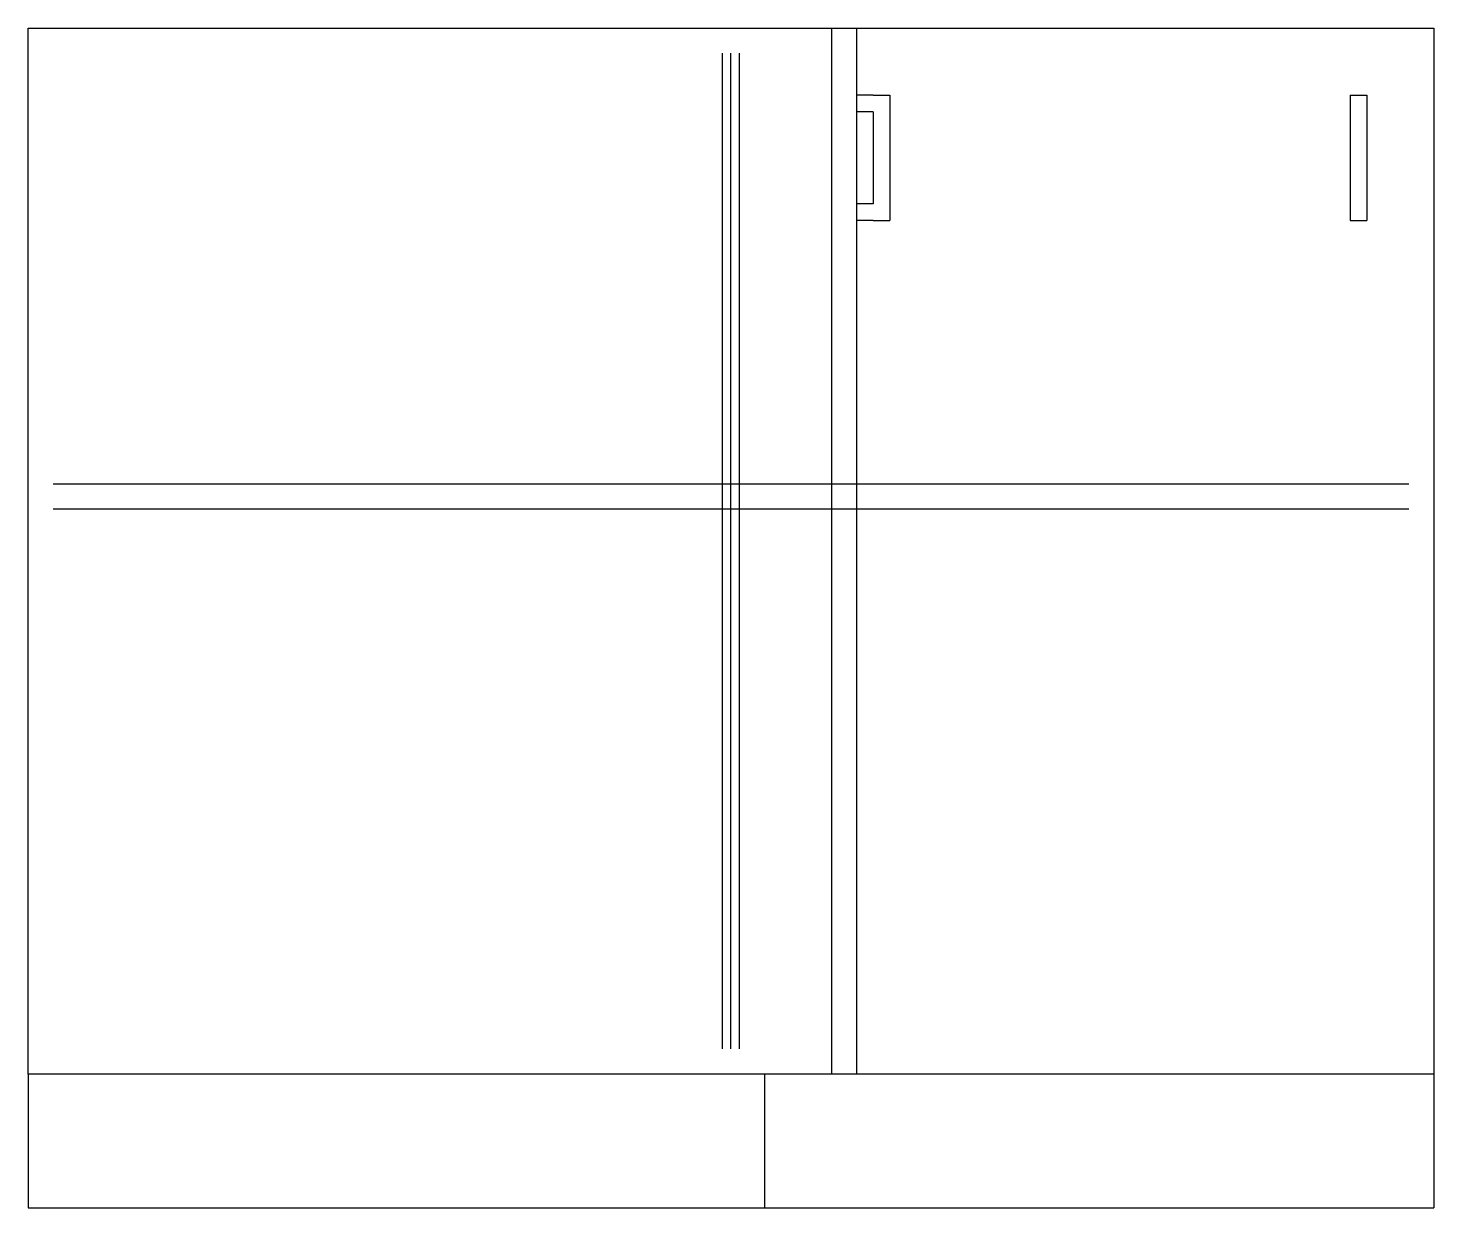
# Model space of a CAD drawing. Extents: x 0 to 42, y 0 to 35.2.
import ezdxf

# ---------------------------------------------------------------- set-up
doc = ezdxf.new("R2010")
doc.units = 0
doc.header["$LTSCALE"] = 3
doc.linetypes.add('HIDDEN', pattern=[0])
doc.layers.get('0').update_dxf_attribs({"linetype": 'CONTINUOUS'})
doc.layers.add('HID', color=7, linetype='HIDDEN')

msp = doc.modelspace()

# ---------------------------------------------------------------- linework, layer by layer
at = {"color": 0}
for p, q in [((0, 4), (0, 35.25)), ((0, 35.25), (24, 35.25)), ((24, 35.25), (24, 4)), ((24, 35.25), (42, 35.25)), ((24.75, 35.25), (24.75, 4)), ((42, 35.25), (42, 4)), ((25.25, 33.25), (24.75, 33.25)), ((25.25, 33.25), (25.75, 33.25)), ((25.75, 33.25), (25.75, 29.5)), ((39.5, 33.25), (39.5, 29.5)), ((39.5, 33.25), (40, 33.25)), ((40, 33.25), (40, 29.5)), ((25.25, 32.75), (24.75, 32.75)), ((25.25, 32.75), (25.25, 30)), ((25.25, 30), (24.75, 30)), ((25.25, 29.5), (24.75, 29.5)), ((25.25, 29.5), (25.75, 29.5)), ((39.5, 29.5), (40, 29.5)), ((42, 4), (0, 4)), ((0, 4), (0, 0)), ((22, 4), (22, 0)), ((42, 4), (42, 0)), ((0, 0), (42, 0))]:
    msp.add_line(p, q, dxfattribs=at)
at = {"layer": 'HID', "color": 0}
for p, q in [((20.75, 4.75), (20.75, 34.5)), ((21, 4.75), (21, 34.5)), ((21.25, 4.75), (21.25, 34.5)), ((41.25, 21.625), (0.75, 21.625)), ((41.25, 20.875), (0.75, 20.875))]:
    msp.add_line(p, q, dxfattribs=at)

doc.saveas('drawing.dxf')
